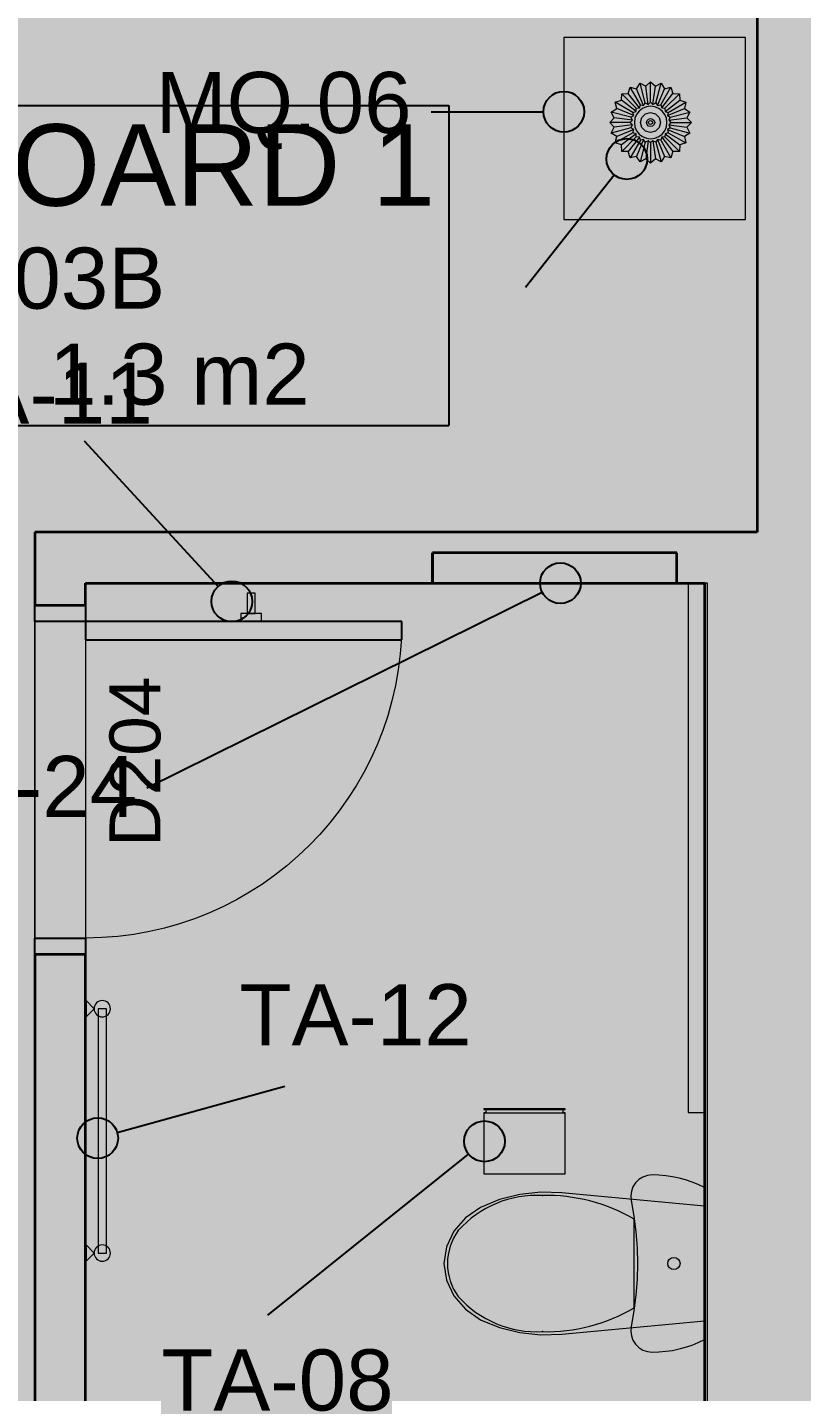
# Model space of a CAD drawing. Header units: millimetres. Extents: x -14278 to 103595, y -22378 to 34603.
# Drawn here: x 68198 to 70100, y -8781 to -5431 of the extents above; entities that cross this region are included whole.
import ezdxf
from ezdxf.enums import TextEntityAlignment as Align

# ---------------------------------------------------------------- set-up
doc = ezdxf.new("R2010")
doc.units = ezdxf.units.MM
doc.header["$MEASUREMENT"] = 0
for name, color, linetype in [('A-Zz_20_10_90-T_TextFFEInternal', 7, 'Continuous'), ('NewA-Ee_25_10-M_WallsInternal', 7, 'Continuous'), ('NewA-Ee_30_40-M_Floors', 7, 'Continuous'), ('NewA-Ee_40_20-M_GeneralFFAndEInternalEquipment', 7, 'Continuous'), ('NewA-Ee_40_20-M_GeneralFFAndEInternalMovable', 7, 'Continuous'), ('NewA-Ee_40_20-M_GeneralFFAndEInternalSanitary', 7, 'Continuous'), ('NewA-SL-M_SpacesInternal', 7, 'Continuous'), ('NewA-Ss_30_25-M_CeilingAndSoffitSystems', 7, 'Continuous'), ('NewA-Zz_20_10_90-T_TextFFEInternal', 7, 'Continuous'), ('NewA-Zz_50_90_00-M_GrossInternal', 7, 'Continuous')]:
    doc.layers.add(name, color=color, linetype=linetype)
doc.styles.add('GENERATED_STYLE_1', font='')
doc.styles.get('GENERATED_STYLE_1').set_extended_font_data('Arial')

# ---------------------------------------------------------------- blocks, each defined once
blk = doc.blocks.new('Slab_29_2', base_point=(94289.5, -11216.8))
at = {"layer": 'NewA-Ee_30_40-M_Floors', "linetype": 'Continuous', "lineweight": 13}
blk.add_hatch(color=254, dxfattribs=at).paths.add_polyline_path([(94289.5, -11216.8), (94289.5, -4919.6), (96739.2, -4919.6), (96739.2, -2667.5), (62189.8, -2667.5), (62189.8, -11216.8)])
blk = doc.blocks.new('BEDROOM_203_40_2', base_point=(68474.8, -3202.3))
at = {"layer": 'NewA-SL-M_SpacesInternal', "color": 253, "linetype": 'Continuous', "lineweight": 13}
for p, q in [((69991, -6670.9), (69991, -2667.5)), ((68216, -9621.9), (68216, -6670.9)), ((68216, -6670.9), (69991, -6670.9))]:
    blk.add_line(p, q, dxfattribs=at)
at = {"layer": 'NewA-SL-M_SpacesInternal', "color": 5, "lineweight": 70, "style": 'GENERATED_STYLE_1'}
for tag, height, p in [('ROOM_NAME', 200, (68474.8, -2894.4)), ('ROOM_NUMBER', 150, (68474.8, -3197.3)), ('adj_text', 150, (68474.8, -3433))]:
    blk.add_attdef(tag, text='', height=height, dxfattribs=at).set_placement(p, align=Align.TOP_CENTER)
blk = doc.blocks.new('BATH_204_41_2', base_point=(69378.4, -10385.8))
at = {"layer": 'NewA-SL-M_SpacesInternal', "color": 253, "linetype": 'Continuous', "lineweight": 13}
for p, q in [((69793.5, -6720.9), (69193.5, -6720.9)), ((69193.5, -6720.9), (69193.5, -6795.9)), ((69793.5, -6795.9), (69793.5, -6720.9)), ((68341, -6795.9), (68341, -9328)), ((69193.5, -6795.9), (68341, -6795.9)), ((69861.1, -6795.9), (69793.5, -6795.9)), ((69861.1, -9621.9), (69861.1, -6795.9))]:
    blk.add_line(p, q, dxfattribs=at)
at = {"layer": 'NewA-SL-M_SpacesInternal', "color": 5, "lineweight": 70, "style": 'GENERATED_STYLE_1'}
for tag, height, p in [('ROOM_NAME', 200, (69378.4, -10077.9)), ('ROOM_NUMBER', 150, (69378.4, -10380.8)), ('adj_text', 150, (69378.4, -10616.5))]:
    blk.add_attdef(tag, text='', height=height, dxfattribs=at).set_placement(p, align=Align.TOP_CENTER)
blk = doc.blocks.new('CUPBOARD 1_203B_49_2', base_point=(68291.8, -5976.8))
at = {"layer": 'NewA-SL-M_SpacesInternal', "linetype": 'Continuous'}
for p, q in [((67350.1, -5623.2), (67350.1, -5937.5)), ((67350.1, -5623.2), (69233.4, -5623.2)), ((69233.4, -5623.2), (69233.4, -5937.5)), ((67350.1, -5937.5), (67350.1, -6173.2)), ((69233.4, -5937.5), (69233.4, -6173.2)), ((67350.1, -6173.2), (67350.1, -6409)), ((69233.4, -6173.2), (69233.4, -6409)), ((67350.1, -6409), (69233.4, -6409))]:
    blk.add_line(p, q, dxfattribs=at)
at = {"layer": 'NewA-SL-M_SpacesInternal', "color": 253, "linetype": 'Continuous', "lineweight": 13}
for p, q in [((66163.1, -6795.9), (66163.1, -8686.3)), ((66862.5, -6795.9), (66163.1, -6795.9)), ((66862.5, -8686.3), (66862.5, -6795.9)), ((66163.1, -8686.3), (66862.5, -8686.3))]:
    blk.add_line(p, q, dxfattribs=at)
at = {"layer": 'NewA-SL-M_SpacesInternal', "color": 5, "lineweight": 70, "style": 'GENERATED_STYLE_1'}
for tag, height, p in [('ROOM_NAME', 200, (68291.8, -5669)), ('ROOM_NUMBER', 150, (68291.8, -5971.8)), ('adj_text', 150, (68291.8, -6207.5))]:
    blk.add_attdef(tag, text='', height=height, dxfattribs=at).set_placement(p, align=Align.TOP_CENTER)
blk = doc.blocks.new('Slab_36_2', base_point=(68341, -9621.9))
at = {"layer": 'NewA-Ss_30_25-M_CeilingAndSoffitSystems', "linetype": 'Continuous', "lineweight": 0}
blk.add_hatch(color=255, dxfattribs=at).paths.add_polyline_path([(68341, -9621.9), (69868.5, -9621.9), (69868.5, -6795.9), (68341, -6795.9)])
at = {"layer": 'NewA-Ss_30_25-M_CeilingAndSoffitSystems', "color": 6, "linetype": 'Continuous', "lineweight": 13, "flags": 128}
blk.add_lwpolyline([(68341, -9621.9), (69868.5, -9621.9), (69868.5, -6795.9), (68341, -6795.9)], close=True, dxfattribs=at)
blk = doc.blocks.new('Slab_39_2', base_point=(66163.1, -2667.5))
at = {"layer": 'NewA-Ss_30_25-M_CeilingAndSoffitSystems', "linetype": 'Continuous', "lineweight": 0}
blk.add_hatch(color=255, dxfattribs=at).paths.add_polyline_path([(66163.1, -2667.5), (66163.1, -6670.9), (66987.5, -6670.9), (66987.5, -9621.9), (68216, -9621.9), (68216, -6670.9), (69991, -6670.9), (69991, -2667.5)])
at = {"layer": 'NewA-Ss_30_25-M_CeilingAndSoffitSystems', "color": 6, "linetype": 'Continuous', "lineweight": 13, "flags": 128}
blk.add_lwpolyline([(66163.1, -2667.5), (69991, -2667.5), (69991, -6670.9), (68216, -6670.9), (68216, -9621.9), (66987.5, -9621.9), (66987.5, -6670.9), (66163.1, -6670.9)], close=True, dxfattribs=at)
blk = doc.blocks.new('Wall_83_2', base_point=(69991, -2667.5))
at = {"layer": 'NewA-Ee_25_10-M_WallsInternal', "linetype": 'Continuous', "lineweight": 13}
blk.add_hatch(color=6, dxfattribs=at).paths.add_polyline_path([(69991, -6670.9), (70141, -6670.9), (70141, -2667.5), (69991, -2667.5)])
at = {"layer": 'NewA-Ee_25_10-M_WallsInternal', "color": 92, "linetype": 'Continuous', "lineweight": 35, "flags": 128}
blk.add_lwpolyline([(69991, -2667.5), (69991, -6670.9)], dxfattribs=at)
blk = doc.blocks.new('Wall Niche Rectangular 19_2')
at = {"layer": 'NewA-Ee_25_10-M_WallsInternal', "color": 92, "linetype": 'Continuous', "lineweight": 35}
for p, q in [((-300, 0), (-300, -75)), ((300, 0), (-300, 0)), ((300, -75), (300, 0)), ((-300, -75), (300, -75))]:
    blk.add_line(p, q, dxfattribs=at)
at = {"layer": 'NewA-Ee_25_10-M_WallsInternal', "linetype": 'Continuous'}
blk.add_line((-300, 0), (300, 0), dxfattribs=at)
blk = doc.blocks.new('Wall_93_2', base_point=(70268.5, -6670.9))
at = {"layer": 'NewA-Ee_25_10-M_WallsInternal', "linetype": 'Continuous', "lineweight": 13}
blk.add_hatch(color=6, dxfattribs=at).paths.add_polyline_path([(70268.5, -6670.9), (68216, -6670.9), (68341, -6795.9), (69193.5, -6795.9), (69193.5, -6720.9), (69793.5, -6720.9), (69793.5, -6795.9), (70268.5, -6795.9)])
at = {"layer": 'NewA-Ee_25_10-M_WallsInternal', "color": 92, "linetype": 'Continuous', "lineweight": 35}
for p, q in [((69793.5, -6720.9), (69193.5, -6720.9)), ((69193.5, -6795.9), (69193.5, -6720.9)), ((69793.5, -6795.9), (69793.5, -6720.9))]:
    blk.add_line(p, q, dxfattribs=at)
at = {"layer": 'NewA-Ee_25_10-M_WallsInternal', "color": 92, "linetype": 'Continuous', "lineweight": 35, "flags": 128}
for points in [[(69991, -6670.9), (68216, -6670.9)], [(70268.5, -6670.9), (70141, -6670.9)], [(68341, -6795.9), (69193.5, -6795.9)], [(69793.5, -6795.9), (69861.1, -6795.9)], [(70261.1, -6795.9), (70268.5, -6795.9)]]:
    blk.add_lwpolyline(points, dxfattribs=at)
at = {"layer": 'NewA-Ee_25_10-M_WallsInternal', "linetype": 'Continuous', "zscale": 1000, "rotation": 180}
blk.add_blockref('Wall Niche Rectangular 19_2', (69493.5, -6795.9), dxfattribs=at)
blk = doc.blocks.new('Wall Niche Rectangular 19_3')
at = {"layer": 'NewA-Ee_25_10-M_WallsInternal', "color": 92, "linetype": 'Continuous', "lineweight": 35}
for p, q in [((-100, 0), (-100, -75)), ((100, 0), (-100, 0)), ((100, -75), (100, 0)), ((-100, -75), (100, -75))]:
    blk.add_line(p, q, dxfattribs=at)
at = {"layer": 'NewA-Ee_25_10-M_WallsInternal', "linetype": 'Continuous'}
blk.add_line((-100, 0), (100, 0), dxfattribs=at)
blk = doc.blocks.new('Door 19_3')
at = {"layer": 'NewA-Ee_25_10-M_WallsInternal', "linetype": 'Continuous', "lineweight": 13}
for points in [[(388.5, 777), (343.5, 777), (343.5, 0), (388.5, 0)], [(-388.5, -125), (-388.5, 0), (-428.5, 0), (-428.5, -125)], [(428.5, -125), (428.5, 0), (388.5, 0), (388.5, -125)]]:
    blk.add_hatch(color=255, dxfattribs=at).paths.add_polyline_path(points)
at = {"layer": 'NewA-Ee_25_10-M_WallsInternal', "linetype": 'Continuous'}
for p, q in [((343.5, 0), (343.5, 777)), ((343.5, 777), (388.5, 777)), ((388.5, 777), (388.5, 0)), ((-388.5, 0), (-428.5, 0)), ((-428.5, 0), (-428.5, -125)), ((-388.5, -125), (-388.5, 0)), ((388.5, 0), (343.5, 0)), ((428.5, 0), (388.5, 0)), ((388.5, 0), (388.5, -125)), ((428.5, -125), (428.5, 0)), ((-428.5, -125), (-388.5, -125)), ((388.5, -125), (428.5, -125))]:
    blk.add_line(p, q, dxfattribs=at)
at = {"layer": 'NewA-Ee_25_10-M_WallsInternal', "color": 92, "linetype": 'Continuous', "lineweight": 35}
for p, q in [((-428.5, 0), (-428.5, -125)), ((428.5, 0), (428.5, -125))]:
    blk.add_line(p, q, dxfattribs=at)
at = {"layer": 'NewA-Ee_25_10-M_WallsInternal', "color": 6, "linetype": 'Continuous', "lineweight": 13}
blk.add_arc((388.5, 0), 777, 90, 180, dxfattribs=at)
blk = doc.blocks.new('D Marker 19')
at = {"layer": 'NewA-Ee_25_10-M_WallsInternal', "style": 'GENERATED_STYLE_1'}
blk.add_attdef('AC_WIDO_ID', text='', height=125, dxfattribs=at).set_placement((-262.1, 94.8), align=Align.BOTTOM_LEFT)
blk = doc.blocks.new('Wall_98_2', base_point=(68216, -6670.9))
at = {"layer": 'NewA-Ee_25_10-M_WallsInternal', "linetype": 'Continuous', "lineweight": 13}
for points in [[(68216, -6850.2), (68341, -6850.2), (68341, -6795.9), (68216, -6670.9)], [(68216, -7707.2), (68216, -9621.9), (68341, -9621.9), (68341, -9528), (68266, -9528), (68266, -9328), (68341, -9328), (68341, -7707.2)]]:
    blk.add_hatch(color=6, dxfattribs=at).paths.add_polyline_path(points)
at = {"layer": 'NewA-Ee_25_10-M_WallsInternal', "color": 92, "linetype": 'Continuous', "lineweight": 35}
for p, q in [((68341, -6850.2), (68216, -6850.2)), ((68341, -7707.2), (68216, -7707.2)), ((68266, -9328), (68266, -9528)), ((68341, -9328), (68266, -9328)), ((68341, -9528), (68266, -9528))]:
    blk.add_line(p, q, dxfattribs=at)
at = {"layer": 'NewA-Ee_25_10-M_WallsInternal', "color": 92, "linetype": 'Continuous', "lineweight": 35, "flags": 128}
for points in [[(68216, -6670.9), (68216, -6850.2)], [(68341, -6850.2), (68341, -6795.9)], [(68216, -7707.2), (68216, -9621.9)], [(68341, -9328), (68341, -7707.2)], [(68341, -9621.9), (68341, -9528)]]:
    blk.add_lwpolyline(points, dxfattribs=at)
at = {"layer": 'NewA-Ee_25_10-M_WallsInternal', "linetype": 'Continuous', "xscale": -1, "zscale": 1000, "rotation": 270}
blk.add_blockref('Door 19_3', (68341, -7278.7), dxfattribs=at)
at = {"layer": 'NewA-Ee_25_10-M_WallsInternal'}
ref = blk.add_blockref('D Marker 19', (68341, -7278.7), dxfattribs=dict(at, rotation=270))
ref.add_attrib('AC_WIDO_ID', 'D204', dxfattribs={"color": 7, "height": 125, "rotation": 90, "style": 'GENERATED_STYLE_1'}).set_placement((68562.2, -7442.9), align=Align.BOTTOM_LEFT)
at = {"layer": 'NewA-Ee_25_10-M_WallsInternal', "linetype": 'Continuous', "zscale": 1000, "rotation": 270}
blk.add_blockref('Wall Niche Rectangular 19_3', (68341, -9428), dxfattribs=at)
blk = doc.blocks.new('Wall_121_2', base_point=(70261.1, -6670.9))
at = {"layer": 'NewA-Ee_25_10-M_WallsInternal', "linetype": 'Continuous', "lineweight": 13}
blk.add_hatch(color=6, dxfattribs=at).paths.add_polyline_path([(69861.1, -6795.9), (69861.1, -9621.9), (70261.1, -9621.9), (70261.1, -6795.9)])
at = {"layer": 'NewA-Ee_25_10-M_WallsInternal', "color": 92, "linetype": 'Continuous', "lineweight": 35, "flags": 128}
for points in [[(69861.1, -6795.9), (69861.1, -9621.9)], [(70261.1, -9621.9), (70261.1, -6795.9)]]:
    blk.add_lwpolyline(points, dxfattribs=at)
blk = doc.blocks.new('Morph_27_2', base_point=(62039.5, -17767.3))
at = {"layer": 'NewA-Ee_40_20-M_GeneralFFAndEInternalMovable', "color": 6, "linetype": 'Continuous', "lineweight": 13, "flags": 128}
for points in [[(69657.5, -5610), (69658.1, -5594)], [(69658.1, -5594), (69674.1, -5593.3)], [(69693.5, -5629.4), (69658.1, -5594)], [(69674.1, -5593.3), (69678.9, -5578.1)], [(69701.5, -5629), (69674.1, -5593.3)], [(69703.9, -5621.4), (69678.9, -5578.1)], [(69678.9, -5578.1), (69694.4, -5581.6)], [(69694.4, -5581.6), (69703, -5568.1)], [(69711.6, -5623.2), (69694.4, -5581.6)], [(69715.9, -5616.4), (69703, -5568.1)], [(69703, -5568.1), (69717.1, -5575.5)], [(69717.1, -5575.5), (69728.9, -5564.7)], [(69723, -5620.1), (69717.1, -5575.5)], [(69728.9, -5614.7), (69728.9, -5564.7)], [(69728.9, -5564.7), (69740.6, -5575.5)], [(69734.7, -5620.1), (69740.6, -5575.5)], [(69740.6, -5575.5), (69754.7, -5568.1)], [(69741.8, -5616.4), (69754.7, -5568.1)], [(69746.1, -5623.2), (69763.3, -5581.6)], [(69753.9, -5621.4), (69778.9, -5578.1)], [(69754.7, -5568.1), (69763.3, -5581.6)], [(69756.2, -5629), (69783.6, -5593.3)], [(69763.3, -5581.6), (69778.9, -5578.1)], [(69764.2, -5629.4), (69799.6, -5594)], [(69778.9, -5578.1), (69783.6, -5593.3)], [(69783.6, -5593.3), (69799.6, -5594)], [(69799.6, -5594), (69800.3, -5610)], [(69642.2, -5614.7), (69657.5, -5610)], [(69645.7, -5630.3), (69642.2, -5614.7)], [(69685.6, -5639.7), (69642.2, -5614.7)], [(69693.2, -5637.3), (69657.5, -5610)], [(69701.5, -5629), (69703.9, -5621.4)], [(69703.9, -5621.4), (69711.6, -5623.2)], [(69711.6, -5623.2), (69715.9, -5616.4)], [(69715.9, -5616.4), (69723, -5620.1)], [(69723, -5620.1), (69728.9, -5614.7)], [(69728.9, -5614.7), (69734.7, -5620.1)], [(69734.7, -5620.1), (69741.8, -5616.4)], [(69741.8, -5616.4), (69746.1, -5623.2)], [(69746.1, -5623.2), (69753.9, -5621.4)], [(69753.9, -5621.4), (69756.2, -5629)], [(69764.6, -5637.3), (69800.3, -5610)], [(69772.2, -5639.7), (69815.5, -5614.7)], [(69800.3, -5610), (69815.5, -5614.7)], [(69815.5, -5614.7), (69812, -5630.3)], [(69628.9, -5664.7), (69639.6, -5653)], [(69632.3, -5638.9), (69645.7, -5630.3)], [(69639.6, -5653), (69632.3, -5638.9)], [(69680.6, -5651.8), (69632.3, -5638.9)], [(69684.2, -5658.9), (69639.6, -5653)], [(69687.3, -5647.5), (69645.7, -5630.3)], [(69678.9, -5664.7), (69684.2, -5658.9)], [(69680.6, -5651.8), (69687.3, -5647.5)], [(69684.2, -5658.9), (69680.6, -5651.8)], [(69685.6, -5639.7), (69693.2, -5637.3)], [(69687.3, -5647.5), (69685.6, -5639.7)], [(69693.2, -5637.3), (69693.5, -5629.4)], [(69693.5, -5629.4), (69701.5, -5629)], [(69704.2, -5664.7), (69707.5, -5652.4)], [(69707.5, -5652.4), (69716.5, -5643.4)], [(69716.5, -5643.4), (69728.9, -5640)], [(69718.9, -5664.7), (69720.2, -5659.7)], [(69720.2, -5659.7), (69723.9, -5656.1)], [(69723.9, -5656.1), (69728.9, -5654.7)], [(69724.5, -5662.2), (69726.4, -5660.4)], [(69726.4, -5660.4), (69728.9, -5659.7)], [(69728.9, -5640), (69741.2, -5643.4)], [(69728.9, -5654.7), (69733.9, -5656.1)], [(69728.9, -5659.7), (69731.4, -5660.4)], [(69731.4, -5660.4), (69733.2, -5662.2)], [(69733.9, -5656.1), (69737.5, -5659.7)], [(69737.5, -5659.7), (69738.9, -5664.7)], [(69741.2, -5643.4), (69750.2, -5652.4)], [(69750.2, -5652.4), (69753.5, -5664.7)], [(69756.2, -5629), (69764.2, -5629.4)], [(69764.2, -5629.4), (69764.6, -5637.3)], [(69764.6, -5637.3), (69772.2, -5639.7)], [(69770.4, -5647.5), (69812, -5630.3)], [(69772.2, -5639.7), (69770.4, -5647.5)], [(69770.4, -5647.5), (69777.1, -5651.8)], [(69777.1, -5651.8), (69773.5, -5658.9)], [(69773.5, -5658.9), (69818.1, -5653)], [(69773.5, -5658.9), (69778.9, -5664.7)], [(69777.1, -5651.8), (69825.4, -5638.9)], [(69812, -5630.3), (69825.4, -5638.9)], [(69825.4, -5638.9), (69818.1, -5653)], [(69818.1, -5653), (69828.9, -5664.7)], [(69639.6, -5676.5), (69628.9, -5664.7)], [(69678.9, -5664.7), (69628.9, -5664.7)], [(69632.3, -5690.6), (69639.6, -5676.5)], [(69680.6, -5677.7), (69632.3, -5690.6)], [(69645.7, -5699.2), (69632.3, -5690.6)], [(69684.2, -5670.6), (69639.6, -5676.5)], [(69685.6, -5689.7), (69642.2, -5714.7)], [(69687.3, -5682), (69645.7, -5699.2)], [(69693.2, -5692.1), (69657.5, -5719.5)], [(69684.2, -5670.6), (69678.9, -5664.7)], [(69680.6, -5677.7), (69684.2, -5670.6)], [(69687.3, -5682), (69680.6, -5677.7)], [(69685.6, -5689.7), (69687.3, -5682)], [(69693.2, -5692.1), (69685.6, -5689.7)], [(69693.5, -5700.1), (69693.2, -5692.1)], [(69707.5, -5677.1), (69704.2, -5664.7)], [(69716.5, -5686.1), (69707.5, -5677.1)], [(69728.9, -5689.4), (69716.5, -5686.1)], [(69720.2, -5669.7), (69718.9, -5664.7)], [(69723.9, -5673.4), (69720.2, -5669.7)], [(69723.9, -5664.7), (69724.5, -5662.2)], [(69724.5, -5667.2), (69723.9, -5664.7)], [(69728.9, -5674.7), (69723.9, -5673.4)], [(69726.4, -5669.1), (69724.5, -5667.2)], [(69728.9, -5669.7), (69726.4, -5669.1)], [(69731.4, -5669.1), (69728.9, -5669.7)], [(69733.9, -5673.4), (69728.9, -5674.7)], [(69741.2, -5686.1), (69728.9, -5689.4)], [(69733.2, -5667.2), (69731.4, -5669.1)], [(69733.2, -5662.2), (69733.9, -5664.7)], [(69733.9, -5664.7), (69733.2, -5667.2)], [(69737.5, -5669.7), (69733.9, -5673.4)], [(69738.9, -5664.7), (69737.5, -5669.7)], [(69750.2, -5677.1), (69741.2, -5686.1)], [(69753.5, -5664.7), (69750.2, -5677.1)], [(69764.6, -5692.1), (69764.2, -5700.1)], [(69772.2, -5689.7), (69764.6, -5692.1)], [(69764.6, -5692.1), (69800.3, -5719.5)], [(69777.1, -5677.7), (69770.4, -5682)], [(69770.4, -5682), (69812, -5699.2)], [(69770.4, -5682), (69772.2, -5689.7)], [(69772.2, -5689.7), (69815.5, -5714.7)], [(69778.9, -5664.7), (69773.5, -5670.6)], [(69773.5, -5670.6), (69777.1, -5677.7)], [(69773.5, -5670.6), (69818.1, -5676.5)], [(69777.1, -5677.7), (69825.4, -5690.6)], [(69778.9, -5664.7), (69828.9, -5664.7)], [(69825.4, -5690.6), (69812, -5699.2)], [(69828.9, -5664.7), (69818.1, -5676.5)], [(69818.1, -5676.5), (69825.4, -5690.6)], [(69642.2, -5714.7), (69645.7, -5699.2)], [(69657.5, -5719.5), (69642.2, -5714.7)], [(69658.1, -5735.5), (69657.5, -5719.5)], [(69693.5, -5700.1), (69658.1, -5735.5)], [(69701.5, -5700.4), (69674.1, -5736.1)], [(69703.9, -5708), (69678.9, -5751.3)], [(69701.5, -5700.4), (69693.5, -5700.1)], [(69711.6, -5706.3), (69694.4, -5747.9)], [(69703.9, -5708), (69701.5, -5700.4)], [(69715.9, -5713), (69703, -5761.3)], [(69711.6, -5706.3), (69703.9, -5708)], [(69715.9, -5713), (69711.6, -5706.3)], [(69723, -5709.4), (69715.9, -5713)], [(69723, -5709.4), (69717.1, -5754)], [(69728.9, -5714.7), (69723, -5709.4)], [(69734.7, -5709.4), (69728.9, -5714.7)], [(69728.9, -5714.7), (69728.9, -5764.7)], [(69734.7, -5709.4), (69740.6, -5754)], [(69741.8, -5713), (69734.7, -5709.4)], [(69746.1, -5706.3), (69741.8, -5713)], [(69741.8, -5713), (69754.7, -5761.3)], [(69753.9, -5708), (69746.1, -5706.3)], [(69746.1, -5706.3), (69763.3, -5747.9)], [(69756.2, -5700.4), (69753.9, -5708)], [(69753.9, -5708), (69778.9, -5751.3)], [(69764.2, -5700.1), (69756.2, -5700.4)], [(69756.2, -5700.4), (69783.6, -5736.1)], [(69764.2, -5700.1), (69799.6, -5735.5)], [(69800.3, -5719.5), (69799.6, -5735.5)], [(69815.5, -5714.7), (69800.3, -5719.5)], [(69812, -5699.2), (69815.5, -5714.7)], [(69674.1, -5736.1), (69658.1, -5735.5)], [(69678.9, -5751.3), (69674.1, -5736.1)], [(69694.4, -5747.9), (69678.9, -5751.3)], [(69703, -5761.3), (69694.4, -5747.9)], [(69717.1, -5754), (69703, -5761.3)], [(69728.9, -5764.7), (69717.1, -5754)], [(69740.6, -5754), (69728.9, -5764.7)], [(69754.7, -5761.3), (69740.6, -5754)], [(69763.3, -5747.9), (69754.7, -5761.3)], [(69778.9, -5751.3), (69763.3, -5747.9)], [(69783.6, -5736.1), (69778.9, -5751.3)], [(69799.6, -5735.5), (69783.6, -5736.1)]]:
    blk.add_lwpolyline(points, dxfattribs=at)
blk.add_lwpolyline([(69700.6, -5693), (69708.9, -5699.4), (69718.5, -5703.4), (69728.9, -5704.7), (69739.2, -5703.4), (69748.9, -5699.4), (69757.1, -5693), (69763.5, -5684.7), (69767.5, -5675.1), (69768.9, -5664.7), (69767.5, -5654.4), (69763.5, -5644.7), (69757.1, -5636.5), (69748.9, -5630.1), (69739.2, -5626.1), (69728.9, -5624.7), (69718.5, -5626.1), (69708.9, -5630.1), (69700.6, -5636.5), (69694.2, -5644.7), (69690.2, -5654.4), (69688.9, -5664.7), (69690.2, -5675.1), (69694.2, -5684.7)], close=True, dxfattribs=at)
blk = doc.blocks.new('Rectangular Table 01 19_3')
at = {"layer": 'NewA-Ee_40_20-M_GeneralFFAndEInternalMovable', "color": 1, "linetype": 'Continuous', "lineweight": 18}
for p, q in [((446.6, 446.6), (0, 446.6)), ((0, 446.6), (0, 0)), ((446.6, 0), (446.6, 446.6)), ((0, 0), (446.6, 0))]:
    blk.add_line(p, q, dxfattribs=at)
blk = doc.blocks.new('Wall Hanging Rack 19')
at = {"layer": 'NewA-Ee_40_20-M_GeneralFFAndEInternalEquipment', "color": 1, "linetype": 'Continuous', "lineweight": 18}
for p, q in [((25, 0), (-25, 0)), ((-25, 0), (-25, -20)), ((25, -20), (25, 0)), ((-25, -20), (25, -20)), ((10, -20), (-10, -20)), ((-10, -20), (-10, -70)), ((10, -70), (10, -20)), ((-10, -70), (10, -70))]:
    blk.add_line(p, q, dxfattribs=at)
blk = doc.blocks.new('Towel Rack 19')
at = {"layer": 'NewA-Ee_40_20-M_GeneralFFAndEInternalEquipment', "color": 1, "linetype": 'Continuous', "lineweight": 18}
for p, q in [((-280, 0), (-320, 0)), ((-320, 0), (-300, -20)), ((-300, -20), (-280, 0)), ((320, 0), (280, 0)), ((280, 0), (300, -20)), ((300, -20), (320, 0)), ((300, -30), (-300, -30)), ((-300, -30), (-300, -50)), ((300, -50), (300, -30)), ((-300, -50), (300, -50))]:
    blk.add_line(p, q, dxfattribs=at)
for centre, start, end in [((-300, -40), 0, 180), ((300, -40), 0, 180), ((-300, -40), 180, 0), ((300, -40), 180, 0)]:
    blk.add_arc(centre, 20, start, end, dxfattribs=at)
blk = doc.blocks.new('Toilet Paper Dispenser 19')
at = {"layer": 'NewA-Ee_40_20-M_GeneralFFAndEInternalEquipment', "color": 1, "linetype": 'Continuous', "lineweight": 18}
for p, q in [((200, 0), (0, 0)), ((0, 0), (0, -2)), ((200, -2), (200, 0)), ((0, -2), (5, -2)), ((0, -2), (200, -2)), ((5, -10), (0, -10)), ((0, -10), (0, -160)), ((0, -10), (200, -10)), ((5, -2), (5, -10)), ((195, -10), (195, -2)), ((195, -2), (200, -2)), ((200, -10), (195, -10)), ((200, -160), (200, -10)), ((0, -160), (200, -160))]:
    blk.add_line(p, q, dxfattribs=at)
blk = doc.blocks.new('Cabinet Wall Single Door 19')
at = {"layer": 'NewA-Ee_40_20-M_GeneralFFAndEInternalEquipment', "color": 1, "linetype": 'Continuous', "lineweight": 18}
for p, q in [((600, 75), (0, 75)), ((0, 75), (0, 0)), ((600, 0), (600, 75)), ((0, 0), (600, 0))]:
    blk.add_line(p, q, dxfattribs=at)
blk = doc.blocks.new('WC 19')
at = {"layer": 'NewA-Ee_40_20-M_GeneralFFAndEInternalSanitary', "color": 1, "linetype": 'Continuous', "lineweight": 18}
for p, q in [((-186.8, -25), (-193.9, -40.1)), ((186.8, -25), (-186.8, -25)), ((-141, -25), (-173.3, -375.4)), ((141, -25), (-141, -25)), ((173.3, -375.4), (141, -25)), ((193.9, -40.1), (186.8, -25)), ((-200.1, -55.5), (-205.4, -71.3)), ((-193.9, -40.1), (-200.1, -55.5)), ((200.1, -55.5), (193.9, -40.1)), ((205.4, -71.3), (200.1, -55.5)), ((-209.7, -87.4), (-213.1, -103.7)), ((-205.4, -71.3), (-209.7, -87.4)), ((209.7, -87.4), (205.4, -71.3)), ((213.1, -103.7), (209.7, -87.4)), ((-215.5, -120.2), (-217, -136.8)), ((-213.1, -103.7), (-215.5, -120.2)), ((215.5, -120.2), (213.1, -103.7)), ((217, -136.8), (215.5, -120.2)), ((-217, -136.8), (-217.5, -153.5)), ((-217.5, -153.5), (-216.2, -165)), ((-216.2, -165), (-212.4, -176)), ((212.4, -176), (216.2, -165)), ((216.2, -165), (217.5, -153.5)), ((217.5, -153.5), (217, -136.8)), ((-212.4, -176), (-206.3, -185.9)), ((-206.3, -185.9), (-198.2, -194.1)), ((-198.2, -194.1), (-188.5, -200.5)), ((-188.5, -200.5), (-177.6, -204.5)), ((-154.5, -205), (-116.2, -198.2)), ((-116.2, -198.2), (-77.6, -193.3)), ((0, -198), (-108.9, -198)), ((-77.6, -193.3), (-38.9, -190.4)), ((-38.9, -190.4), (0, -189.4)), ((0, -189.4), (38.9, -190.4)), ((108.9, -198), (0, -198)), ((38.9, -190.4), (77.6, -193.3)), ((77.6, -193.3), (116.2, -198.2)), ((116.2, -198.2), (154.5, -205)), ((177.6, -204.5), (188.5, -200.5)), ((188.5, -200.5), (198.2, -194.1)), ((198.2, -194.1), (206.3, -185.9)), ((206.3, -185.9), (212.4, -176)), ((-177.6, -204.5), (-166.1, -206)), ((-166.1, -206), (-154.5, -205)), ((154.5, -205), (166.1, -206)), ((166.1, -206), (177.6, -204.5)), ((-173.3, -375.4), (-174.9, -427.1)), ((174.9, -427.1), (173.3, -375.4)), ((-174.9, -427.1), (-169.4, -478.4)), ((169.4, -478.4), (174.9, -427.1)), ((-169.4, -478.4), (-157, -528.2)), ((157, -528.2), (169.4, -478.4)), ((-157, -528.2), (-138, -575.1)), ((138, -575.1), (157, -528.2)), ((-138, -575.1), (-112.4, -612.3)), ((112.4, -612.3), (138, -575.1)), ((-112.4, -612.3), (-79.4, -640.8)), ((79.4, -640.8), (112.4, -612.3)), ((81.1, -629.6), (81.1, -629.6)), ((-79.4, -640.8), (-41, -658.8)), ((-41, -658.8), (0, -665)), ((0, -656.4), (0, -656.4)), ((0, -665), (41, -658.8)), ((41, -658.8), (79.4, -640.8))]:
    blk.add_line(p, q, dxfattribs=at)
blk.add_circle((0, -100), 15, dxfattribs=at)
for centre, radius, start, end in [((258.1, -412.9), 425.4, 149.6518, 181.3539), ((-258.1, -412.9), 425.4, 358.6461, 30.3482), ((89.5, -437.3), 257, 176.8048, 228.4245), ((-89.5, -437.3), 257, 311.5755, 3.1952), ((0.8, -517.8), 138.6, 233.7772, 269.6644), ((-0.8, -517.8), 138.6, 270.3356, 306.2228)]:
    blk.add_arc(centre, radius, start, end, dxfattribs=at)
for p in [(108.9, -198), (-167, -423), (167, -423), (-81.1, -629.6)]:
    blk.add_point(p, dxfattribs=at)
blk = doc.blocks.new('Mirror 19_5')
at = {"layer": 'NewA-Ee_40_20-M_GeneralFFAndEInternalEquipment', "color": 1, "linetype": 'Continuous', "lineweight": 18}
for p, q in [((1300, 40), (0, 40)), ((0, 40), (0, 0)), ((1300, 40), (0, 40)), ((0, 40), (0, 0)), ((1300, 0), (1300, 40)), ((1300, 0), (1300, 40)), ((0, 0), (1300, 0)), ((0, 0), (1300, 0))]:
    blk.add_line(p, q, dxfattribs=at)
blk = doc.blocks.new('Line_75_2', base_point=(69189.8, -5638.2))
at = {"layer": 'NewA-Zz_20_10_90-T_TextFFEInternal', "linetype": 'Continuous'}
blk.add_hatch(color=256, dxfattribs=at).paths.add_polyline_path([(69565.6, -5638.2), (69561.8, -5619.1), (69550.9, -5602.9), (69534.7, -5592.1), (69515.6, -5588.2), (69496.5, -5592.1), (69480.2, -5602.9), (69469.4, -5619.1), (69465.6, -5638.2), (69469.4, -5657.4), (69480.2, -5673.6), (69496.5, -5684.4), (69515.6, -5688.2), (69534.7, -5684.4), (69550.9, -5673.6), (69561.8, -5657.4)])
blk.add_line((69189.8, -5638.2), (69465.6, -5638.2), dxfattribs=at)
blk.add_circle((69515.6, -5638.2), 50, dxfattribs=at)
blk = doc.blocks.new('Line_76_2', base_point=(69421.9, -6069.3))
at = {"layer": 'NewA-Zz_20_10_90-T_TextFFEInternal', "linetype": 'Continuous'}
blk.add_hatch(color=256, dxfattribs=at).paths.add_polyline_path([(69720.6, -5754.3), (69716.8, -5735.2), (69705.9, -5718.9), (69689.7, -5708.1), (69670.6, -5704.3), (69651.5, -5708.1), (69635.2, -5718.9), (69624.4, -5735.2), (69620.6, -5754.3), (69624.4, -5773.4), (69635.2, -5789.7), (69651.5, -5800.5), (69670.6, -5804.3), (69689.7, -5800.5), (69705.9, -5789.7), (69716.8, -5773.4)])
blk.add_line((69421.9, -6069.3), (69639.6, -5793.5), dxfattribs=at)
blk.add_circle((69670.6, -5754.3), 50, dxfattribs=at)
blk = doc.blocks.new('Line_147_2', base_point=(68789, -8593))
at = {"layer": 'NewA-Zz_20_10_90-T_TextFFEInternal', "linetype": 'Continuous'}
blk.add_hatch(color=256, dxfattribs=at).paths.add_polyline_path([(69370.7, -8166.3), (69366.9, -8147.2), (69356.1, -8131), (69339.8, -8120.1), (69320.7, -8116.3), (69301.6, -8120.1), (69285.4, -8131), (69274.5, -8147.2), (69270.7, -8166.3), (69274.5, -8185.5), (69285.4, -8201.7), (69301.6, -8212.5), (69320.7, -8216.3), (69339.8, -8212.5), (69356.1, -8201.7), (69366.9, -8185.5)])
blk.add_line((68789, -8593), (69281.7, -8197.6), dxfattribs=at)
blk.add_circle((69320.7, -8166.3), 50, dxfattribs=at)
blk = doc.blocks.new('Line_148_2', base_point=(68337.3, -6446.1))
at = {"layer": 'NewA-Zz_20_10_90-T_TextFFEInternal', "linetype": 'Continuous'}
blk.add_hatch(color=256, dxfattribs=at).paths.add_polyline_path([(68750.2, -6840.6), (68746.4, -6821.5), (68735.6, -6805.2), (68719.4, -6794.4), (68700.2, -6790.6), (68681.1, -6794.4), (68664.9, -6805.2), (68654, -6821.5), (68650.2, -6840.6), (68654, -6859.7), (68664.9, -6875.9), (68681.1, -6886.8), (68700.2, -6890.6), (68719.4, -6886.8), (68735.6, -6875.9), (68746.4, -6859.7)])
blk.add_line((68337.3, -6446.1), (68666.4, -6803.8), dxfattribs=at)
blk.add_circle((68700.2, -6840.6), 50, dxfattribs=at)
blk = doc.blocks.new('Line_152_2', base_point=(68491.6, -7298.6))
at = {"layer": 'NewA-Zz_20_10_90-T_TextFFEInternal', "linetype": 'Continuous'}
blk.add_hatch(color=256, dxfattribs=at).paths.add_polyline_path([(69557.3, -6795.9), (69553.5, -6776.8), (69542.6, -6760.5), (69526.4, -6749.7), (69507.3, -6745.9), (69488.1, -6749.7), (69471.9, -6760.5), (69461.1, -6776.8), (69457.3, -6795.9), (69461.1, -6815), (69471.9, -6831.2), (69488.1, -6842.1), (69507.3, -6845.9), (69526.4, -6842.1), (69542.6, -6831.2), (69553.5, -6815)])
blk.add_line((68491.6, -7298.6), (69462.5, -6818.1), dxfattribs=at)
blk.add_circle((69507.3, -6795.9), 50, dxfattribs=at)
blk = doc.blocks.new('Line_166_2', base_point=(68830.8, -8031.9))
at = {"layer": 'NewA-Zz_20_10_90-T_TextFFEInternal', "linetype": 'Continuous'}
blk.add_hatch(color=256, dxfattribs=at).paths.add_polyline_path([(68420.7, -8158.6), (68416.9, -8139.4), (68406, -8123.2), (68389.8, -8112.4), (68370.7, -8108.6), (68351.6, -8112.4), (68335.3, -8123.2), (68324.5, -8139.4), (68320.7, -8158.6), (68324.5, -8177.7), (68335.3, -8193.9), (68351.6, -8204.8), (68370.7, -8208.6), (68389.8, -8204.8), (68406, -8193.9), (68416.9, -8177.7)])
blk.add_line((68830.8, -8031.9), (68418.9, -8145.3), dxfattribs=at)
blk.add_circle((68370.7, -8158.6), 50, dxfattribs=at)
blk = doc.blocks.new('Label_168_2', base_point=(68402.3, -5456.2))
at = {"layer": 'A-Zz_20_10_90-T_TextFFEInternal', "insert": (68827.3, -5540.5), "char_height": 150, "attachment_point": 2, "style": 'GENERATED_STYLE_1'}
blk.add_mtext('\\fArial|b0|i0|c0|p34;MQ.06\\fArial|b0|i0|c0|p34;\\fArial|b0|i0|c0|p34;\\fArial|b0|i0|c0|p34;\\fArial|b0|i0|c0|p34;\\fArial|b0|i0|c0|p34;\\fArial|b0|i0|c0|p34;\\fArial|b0|i0|c0|p34;\\fArial|b0|i0|c0|p34;\\fArial|b0|i0|c0|p34;\\fArial|b0|i0|c0|p34;\\fArial|b0|i0|c0|p34;\\fArial|b0|i0|c0|p34;\\fArial|b0|i0|c0|p34;\\fArial|b0|i0|c0|p34;\\fArial|b0|i0|c0|p34;\\fArial|b0|i0|c0|p34;\\fArial|b0|i0|c0|p34;\\fArial|b0|i0|c0|p34;\\fArial|b0|i0|c0|p34;\\fArial|b0|i0|c0|p34;\\fArial|b0|i0|c0|p34;\\fArial|b0|i0|c0|p34;\\fArial|b0|i0|c0|p34;\\fArial|b0|i0|c0|p34;\\fArial|b0|i0|c0|p34;\\fArial|b0|i0|c0|p34;\\fArial|b0|i0|c0|p34;\\fArial|b0|i0|c0|p34;\\fArial|b0|i0|c0|p34;}', dxfattribs=at)
blk = doc.blocks.new('Label_211_2', base_point=(68579.3, -7696.2))
at = {"layer": 'A-Zz_20_10_90-T_TextFFEInternal', "insert": (69004.3, -7780.4), "char_height": 150, "attachment_point": 2, "style": 'GENERATED_STYLE_1'}
blk.add_mtext('\\fArial|b0|i0|c0|p34;TA-12\\fArial|b0|i0|c0|p34;\\fArial|b0|i0|c0|p34;\\fArial|b0|i0|c0|p34;\\fArial|b0|i0|c0|p34;\\fArial|b0|i0|c0|p34;\\fArial|b0|i0|c0|p34;\\fArial|b0|i0|c0|p34;\\fArial|b0|i0|c0|p34;\\fArial|b0|i0|c0|p34;\\fArial|b0|i0|c0|p34;\\fArial|b0|i0|c0|p34;\\fArial|b0|i0|c0|p34;\\fArial|b0|i0|c0|p34;\\fArial|b0|i0|c0|p34;\\fArial|b0|i0|c0|p34;\\fArial|b0|i0|c0|p34;\\fArial|b0|i0|c0|p34;\\fArial|b0|i0|c0|p34;\\fArial|b0|i0|c0|p34;\\fArial|b0|i0|c0|p34;\\fArial|b0|i0|c0|p34;\\fArial|b0|i0|c0|p34;\\fArial|b0|i0|c0|p34;\\fArial|b0|i0|c0|p34;\\fArial|b0|i0|c0|p34;\\fArial|b0|i0|c0|p34;\\fArial|b0|i0|c0|p34;\\fArial|b0|i0|c0|p34;\\fArial|b0|i0|c0|p34;}', dxfattribs=at)
blk = doc.blocks.new('Label_212_2', base_point=(67795.5, -6170.1))
at = {"layer": 'A-Zz_20_10_90-T_TextFFEInternal', "insert": (68220.5, -6254.4), "char_height": 150, "attachment_point": 2, "style": 'GENERATED_STYLE_1'}
blk.add_mtext('\\fArial|b0|i0|c0|p34;TA-11\\fArial|b0|i0|c0|p34;\\fArial|b0|i0|c0|p34;\\fArial|b0|i0|c0|p34;\\fArial|b0|i0|c0|p34;\\fArial|b0|i0|c0|p34;\\fArial|b0|i0|c0|p34;\\fArial|b0|i0|c0|p34;\\fArial|b0|i0|c0|p34;\\fArial|b0|i0|c0|p34;\\fArial|b0|i0|c0|p34;\\fArial|b0|i0|c0|p34;\\fArial|b0|i0|c0|p34;\\fArial|b0|i0|c0|p34;\\fArial|b0|i0|c0|p34;\\fArial|b0|i0|c0|p34;\\fArial|b0|i0|c0|p34;\\fArial|b0|i0|c0|p34;\\fArial|b0|i0|c0|p34;\\fArial|b0|i0|c0|p34;\\fArial|b0|i0|c0|p34;\\fArial|b0|i0|c0|p34;\\fArial|b0|i0|c0|p34;\\fArial|b0|i0|c0|p34;\\fArial|b0|i0|c0|p34;\\fArial|b0|i0|c0|p34;\\fArial|b0|i0|c0|p34;\\fArial|b0|i0|c0|p34;\\fArial|b0|i0|c0|p34;\\fArial|b0|i0|c0|p34;}', dxfattribs=at)
blk = doc.blocks.new('Label_213_2', base_point=(68387.2, -8593))
at = {"layer": 'A-Zz_20_10_90-T_TextFFEInternal', "insert": (68812.2, -8677.3), "char_height": 150, "attachment_point": 2, "style": 'GENERATED_STYLE_1'}
blk.add_mtext('\\fArial|b0|i0|c0|p34;TA-08\\fArial|b0|i0|c0|p34;\\fArial|b0|i0|c0|p34;\\fArial|b0|i0|c0|p34;\\fArial|b0|i0|c0|p34;\\fArial|b0|i0|c0|p34;\\fArial|b0|i0|c0|p34;\\fArial|b0|i0|c0|p34;\\fArial|b0|i0|c0|p34;\\fArial|b0|i0|c0|p34;\\fArial|b0|i0|c0|p34;\\fArial|b0|i0|c0|p34;\\fArial|b0|i0|c0|p34;\\fArial|b0|i0|c0|p34;\\fArial|b0|i0|c0|p34;\\fArial|b0|i0|c0|p34;\\fArial|b0|i0|c0|p34;\\fArial|b0|i0|c0|p34;\\fArial|b0|i0|c0|p34;\\fArial|b0|i0|c0|p34;\\fArial|b0|i0|c0|p34;\\fArial|b0|i0|c0|p34;\\fArial|b0|i0|c0|p34;\\fArial|b0|i0|c0|p34;\\fArial|b0|i0|c0|p34;\\fArial|b0|i0|c0|p34;\\fArial|b0|i0|c0|p34;\\fArial|b0|i0|c0|p34;\\fArial|b0|i0|c0|p34;\\fArial|b0|i0|c0|p34;}', dxfattribs=at)
blk = doc.blocks.new('Label_251_2', base_point=(67757.3, -7135.7))
at = {"layer": 'A-Zz_20_10_90-T_TextFFEInternal', "insert": (68182.3, -7219.9), "char_height": 150, "attachment_point": 2, "style": 'GENERATED_STYLE_1'}
blk.add_mtext('\\fArial|b0|i0|c0|p34;TA-24\\fArial|b0|i0|c0|p34;\\fArial|b0|i0|c0|p34;\\fArial|b0|i0|c0|p34;\\fArial|b0|i0|c0|p34;\\fArial|b0|i0|c0|p34;\\fArial|b0|i0|c0|p34;\\fArial|b0|i0|c0|p34;\\fArial|b0|i0|c0|p34;\\fArial|b0|i0|c0|p34;\\fArial|b0|i0|c0|p34;\\fArial|b0|i0|c0|p34;\\fArial|b0|i0|c0|p34;\\fArial|b0|i0|c0|p34;\\fArial|b0|i0|c0|p34;\\fArial|b0|i0|c0|p34;\\fArial|b0|i0|c0|p34;\\fArial|b0|i0|c0|p34;\\fArial|b0|i0|c0|p34;\\fArial|b0|i0|c0|p34;\\fArial|b0|i0|c0|p34;\\fArial|b0|i0|c0|p34;\\fArial|b0|i0|c0|p34;\\fArial|b0|i0|c0|p34;\\fArial|b0|i0|c0|p34;\\fArial|b0|i0|c0|p34;\\fArial|b0|i0|c0|p34;\\fArial|b0|i0|c0|p34;\\fArial|b0|i0|c0|p34;\\fArial|b0|i0|c0|p34;}', dxfattribs=at)

msp = doc.modelspace()

# ---------------------------------------------------------------- hatches: boundary and pattern name
at = {"layer": 'NewA-Zz_50_90_00-M_GrossInternal', "linetype": 'Continuous', "lineweight": 140}
msp.add_hatch(color=1, dxfattribs=at).paths.add_polyline_path([(62189.8, -2667.5), (96739.2, -2667.5), (96739.2, -11067), (67539.2, -11067), (67539.2, -15617), (64089.8, -15617), (64089.8, -11067), (62189.8, -11067)])

# ---------------------------------------------------------------- block references
at = {"layer": 'A-Zz_20_10_90-T_TextFFEInternal', "color": 6, "linetype": 'Continuous', "lineweight": 13}
for name, p in [('Label_168_2', (68402.3, -5456.2)), ('Label_212_2', (67795.5, -6170.1)), ('Label_251_2', (67757.3, -7135.7)), ('Label_211_2', (68579.3, -7696.2)), ('Label_213_2', (68387.2, -8593))]:
    msp.add_blockref(name, p, dxfattribs=at)
at = {"layer": 'NewA-Ee_25_10-M_WallsInternal', "color": 92, "lineweight": 35}
for name, p in [('Wall_83_2', (69991, -2667.5)), ('Wall_93_2', (70268.5, -6670.9)), ('Wall_98_2', (68216, -6670.9)), ('Wall_121_2', (70261.1, -6670.9))]:
    msp.add_blockref(name, p, dxfattribs=at)
at = {"layer": 'NewA-Ee_30_40-M_Floors', "color": 6, "linetype": 'Continuous', "lineweight": 13}
msp.add_blockref('Slab_29_2', (94289.5, -11216.8), dxfattribs=at)
at = {"layer": 'NewA-Ee_40_20-M_GeneralFFAndEInternalEquipment', "color": 6, "linetype": 'Continuous', "lineweight": 13, "zscale": 1000}
for name, p in [('Cabinet Wall Single Door 19', (69193.5, -6795.9)), ('Toilet Paper Dispenser 19', (69319, -8086.2))]:
    msp.add_blockref(name, p, dxfattribs=at)
for name, p, rotation in [('Mirror 19_5', (69821.1, -6795.9), 269.9999999999999), ('Wall Hanging Rack 19', (68747.7, -6890.2), 180), ('Towel Rack 19', (68342, -8140.7), 90)]:
    msp.add_blockref(name, p, dxfattribs=dict(at, rotation=rotation))
at = {"layer": 'NewA-Ee_40_20-M_GeneralFFAndEInternalMovable', "color": 6, "linetype": 'Continuous', "lineweight": 13, "zscale": 1000}
msp.add_blockref('Rectangular Table 01 19_3', (69515.6, -5902.9), dxfattribs=at)
at = {"layer": 'NewA-Ee_40_20-M_GeneralFFAndEInternalMovable', "linetype": 'Continuous', "lineweight": 0}
msp.add_blockref('Morph_27_2', (62039.5, -17767.3), dxfattribs=at)
at = {"layer": 'NewA-Ee_40_20-M_GeneralFFAndEInternalSanitary', "color": 6, "linetype": 'Continuous', "lineweight": 13, "zscale": 1000, "rotation": 270}
msp.add_blockref('WC 19', (69886.1, -8466.4), dxfattribs=at)
at = {"layer": 'NewA-SL-M_SpacesInternal', "linetype": 'Continuous'}
for name, p in [('BEDROOM_203_40_2', (68474.8, -3202.3)), ('BATH_204_41_2', (69378.4, -10385.8))]:
    msp.add_blockref(name, p, dxfattribs=at)
msp.add_blockref('CUPBOARD 1_203B_49_2', (68291.8, -5976.8), dxfattribs=at).add_auto_attribs({'ROOM_NAME': 'CUPBOARD 1', 'ROOM_NUMBER': '203B', 'adj_text': 'Area: 1.3 m2'})
at = {"layer": 'NewA-Ss_30_25-M_CeilingAndSoffitSystems', "color": 6, "linetype": 'Continuous', "lineweight": 13}
for name, p in [('Slab_39_2', (66163.1, -2667.5)), ('Slab_36_2', (68341, -9621.9))]:
    msp.add_blockref(name, p, dxfattribs=at)
at = {"layer": 'NewA-Zz_20_10_90-T_TextFFEInternal', "linetype": 'Continuous'}
for name, p in [('Line_75_2', (69189.8, -5638.2)), ('Line_76_2', (69421.9, -6069.3)), ('Line_148_2', (68337.3, -6446.1)), ('Line_152_2', (68491.6, -7298.6)), ('Line_166_2', (68830.8, -8031.9)), ('Line_147_2', (68789, -8593))]:
    msp.add_blockref(name, p, dxfattribs=at)

doc.saveas('drawing.dxf')
